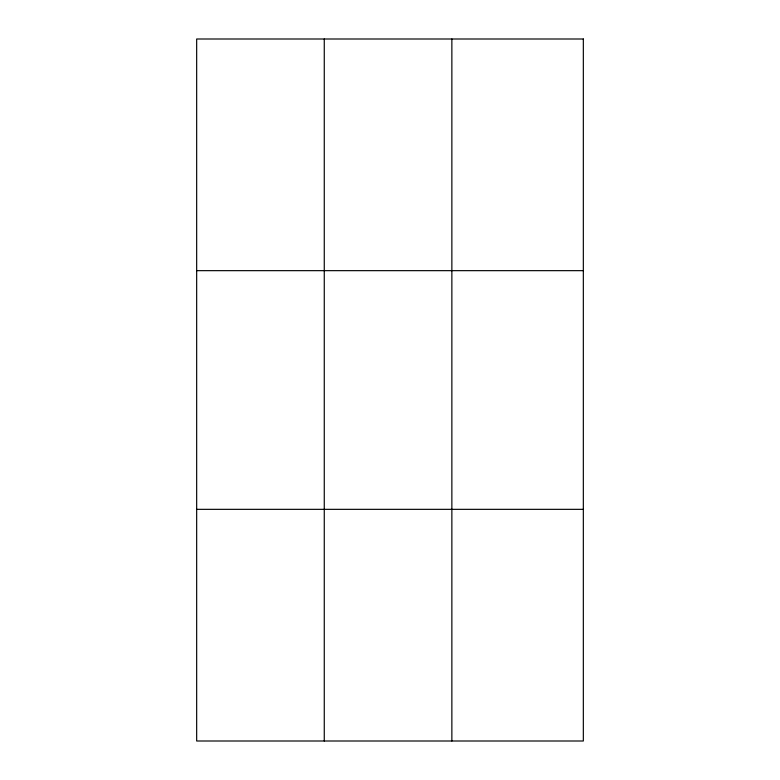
<?xml version="1.0" encoding="UTF-8"?>
<svg xmlns="http://www.w3.org/2000/svg" width="780" height="780" viewBox="0 0 780 780"><rect width="100%" height="100%" fill="white"/><g stroke="black" fill="none" stroke-linecap="round" stroke-linejoin="round"><path stroke-width="1.17" d="M324.265 741L324.265 39M451.864 741L451.864 39M196.667 270.66L583.333 270.66M196.667 509.34L583.333 509.34M583.333 39L583.333 741L196.667 741L196.667 39L583.333 39"/></g></svg>
